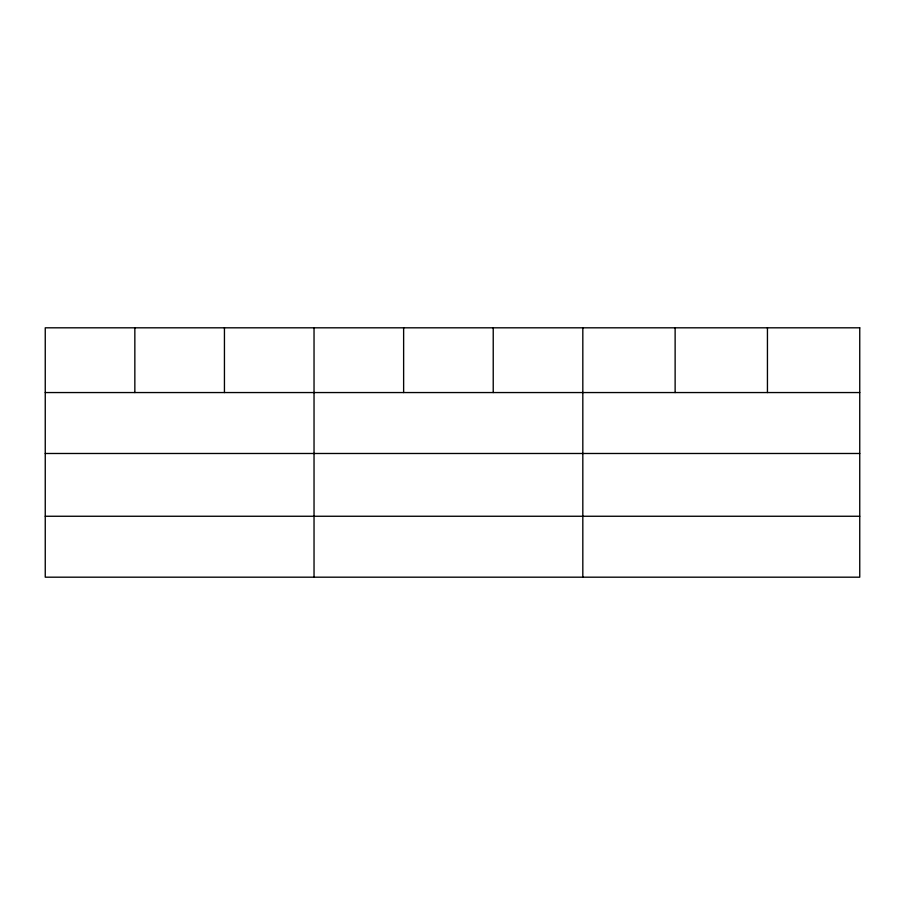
<?xml version="1.0" encoding="UTF-8"?>
<svg xmlns="http://www.w3.org/2000/svg" width="905" height="905" viewBox="0 0 905 905"><rect width="100%" height="100%" fill="white"/><g stroke="black" fill="none" stroke-linecap="round" stroke-linejoin="round"><path stroke-width="1.36" d="M45.25 392.555L859.75 392.555M45.25 453.484L859.75 453.484M45.25 516.257L859.75 516.257M767.44 327.814L767.44 392.555M675.13 327.814L675.13 392.555M582.82 327.814L582.82 577.186M493.225 327.814L493.225 392.555M403.63 327.814L403.63 392.555M314.035 327.814L314.035 577.186M224.44 327.814L224.44 392.555M134.845 327.814L134.845 392.555M859.75 327.814L45.25 327.814L45.25 577.186L859.75 577.186L859.75 327.814"/></g></svg>
